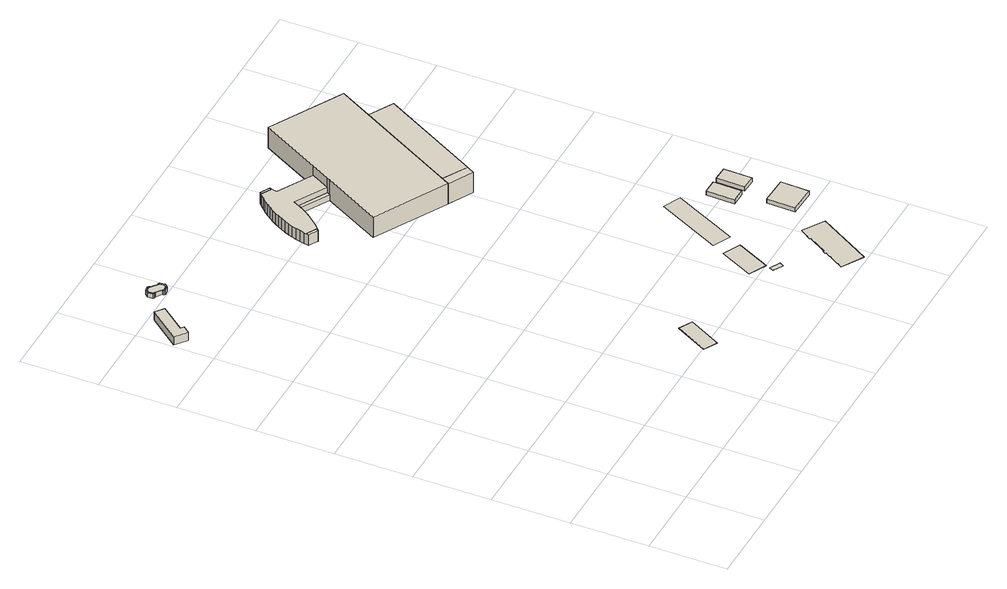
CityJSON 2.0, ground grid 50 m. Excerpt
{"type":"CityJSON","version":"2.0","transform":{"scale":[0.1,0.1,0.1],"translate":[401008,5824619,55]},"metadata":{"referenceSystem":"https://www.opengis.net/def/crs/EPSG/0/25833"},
"CityObjects":{
"building1":{"type":"Building","attributes":{"Gemeindeschluessel":"11000011","BezugspunktDach":"2200","function":"31001_2200","measuredHeight":6,"storeysAboveGround":1},"address":[{"country":"Germany","locality":"Berlin","thoroughfareNumber":"51 (1)","thoroughfareName":"Hohenschönhauser Straße"}],"geometry":[{"type":"Solid","lod":"1","boundaries":[[[[0,1,2,3,4,5]],[[6,7,8,9,10,11]],[[6,11,5,4]],[[7,6,4,3]],[[8,7,3,2]],[[9,8,2,1]],[[10,9,1,0]],[[11,10,0,5]]]]}]},
"building2":{"type":"Building","attributes":{"Gemeindeschluessel":"11000011","BezugspunktDach":"2200","function":"31001_2200","measuredHeight":3.08,"storeysAboveGround":1},"address":[{"country":"Germany","locality":"Berlin","thoroughfareNumber":"51","thoroughfareName":"Hohenschönhauser Straße"}],"geometry":[{"type":"Solid","lod":"1","boundaries":[[[[12,13,14,15,16,17,18,19]],[[20,21,22,23,24,25,26,27]],[[20,27,19,18]],[[21,20,18,17]],[[22,21,17,16]],[[23,22,16,15]],[[24,23,15,14]],[[25,24,14,13]],[[26,25,13,12]],[[27,26,12,19]]]]}]},
"building3":{"type":"Building","attributes":{"Gemeindeschluessel":"11000011","BezugspunktDach":"2200","function":"51009_1610","measuredHeight":3.1,"storeysAboveGround":0},"address":[{"country":"Germany","locality":"Berlin"}],"geometry":[{"type":"Solid","lod":"1","boundaries":[[[[28,29,30,31,32,33,34,35,36,37,38,39,40,41,42,43],[13,12,19,18,17,16,15,14]],[[44,45,46,47,48,49,50,51,52,53,54,55,56,57,58,59],[23,22,21,20,27,26,25,24]],[[44,59,43,42]],[[45,44,42,41]],[[46,45,41,40]],[[47,46,40,39]],[[48,47,39,38]],[[49,48,38,37]],[[50,49,37,36]],[[51,50,36,35]],[[52,51,35,34]],[[53,52,34,33]],[[54,53,33,32]],[[55,54,32,31]],[[56,55,31,30]],[[57,56,30,29]],[[58,57,29,28]],[[59,58,28,43]],[[23,24,14,15]],[[22,23,15,16]],[[21,22,16,17]],[[20,21,17,18]],[[27,20,18,19]],[[26,27,19,12]],[[25,26,12,13]],[[24,25,13,14]]]]}]},
"building4":{"type":"Building","attributes":{"Gemeindeschluessel":"11000010","BezugspunktDach":"2200","function":"31001_2100","measuredHeight":0.17,"storeysAboveGround":1},"address":[{"country":"Germany","locality":"Berlin","thoroughfareNumber":"15 (6)","thoroughfareName":"Nordring"}],"geometry":[{"type":"Solid","lod":"1","boundaries":[[[[60,61,62,63]],[[64,65,66,67]],[[64,67,63,62]],[[65,64,62,61]],[[66,65,61,60]],[[67,66,60,63]]]]}]},
"building5":{"type":"Building","attributes":{"Gemeindeschluessel":"11000010","BezugspunktDach":"2200","function":"51009_1610","measuredHeight":7.89,"storeysAboveGround":0},"address":[{"country":"Germany","locality":"Berlin"}],"geometry":[{"type":"Solid","lod":"1","boundaries":[[[[68,69,70,71]],[[72,73,74,75]],[[72,75,71,70]],[[73,72,70,69]],[[74,73,69,68]],[[75,74,68,71]]]]}]},
"building6":{"type":"Building","attributes":{"Gemeindeschluessel":"11000010","BezugspunktDach":"2200","function":"31001_2100","measuredHeight":0.058,"storeysAboveGround":1},"address":[{"country":"Germany","locality":"Berlin","thoroughfareNumber":"15 (7)","thoroughfareName":"Nordring"}],"geometry":[{"type":"Solid","lod":"1","boundaries":[[[[76,77,78,79]],[[80,81,82,83]],[[80,83,79,78]],[[81,80,78,77]],[[82,81,77,76]],[[83,82,76,79]]]]}]},
"building7":{"type":"Building","attributes":{"Gemeindeschluessel":"11000010","BezugspunktDach":"2200","function":"31001_2100","measuredHeight":0.06,"storeysAboveGround":1},"address":[{"country":"Germany","locality":"Berlin","thoroughfareNumber":"15 (3)","thoroughfareName":"Nordring"}],"geometry":[{"type":"Solid","lod":"1","boundaries":[[[[84,85,86,87]],[[88,89,90,91]],[[88,91,87,86]],[[89,88,86,85]],[[90,89,85,84]],[[91,90,84,87]]]]}]},
"building8":{"type":"Building","attributes":{"Gemeindeschluessel":"11000010","function":"31001_2020"},"address":[{"country":"Germany","locality":"Berlin","thoroughfareNumber":"20","thoroughfareName":"Nordring"}],"children":["building8-1","building8-2"]},
"building8-1":{"type":"BuildingPart","attributes":{"BezugspunktDach":"2200","measuredHeight":8.02,"storeysAboveGround":2},"parents":["building8"],"geometry":[{"type":"MultiSurface","lod":"1","boundaries":[[[70,69,68,92,93,94,95,96,97,98,99,100,101,102,103,104,105,106,107,108,109,110,111,112,113,114,115,116,117,118,119,120,121,122,123,124,125,126,71]],[[127,128,129,130,131,132,133,134,135,136,137,138,139,140,141,142,143,144,145,146,147,148,149,150,151,152,153,154,155,156,157,158,159,160,161,162,163,164,165]],[[127,165,71,126]],[[128,127,126,125]],[[129,128,125,124]],[[130,129,124,123]],[[131,130,123,122]],[[132,131,122,121]],[[133,132,121,120]],[[134,133,120,119]],[[135,134,119,118]],[[136,135,118,117]],[[137,136,117,116]],[[138,137,116,115]],[[139,138,115,114]],[[140,139,114,113]],[[141,140,113,112]],[[142,141,112,111]],[[143,142,111,110]],[[144,143,110,109]],[[145,144,109,108]],[[146,145,108,107]],[[147,146,107,106]],[[148,147,106,105]],[[149,148,105,104]],[[150,149,104,103]],[[166,167,168,103,102]],[[151,150,169,170]],[[171,167,102,101]],[[152,151,170,172]],[[153,152,101,100]],[[154,153,100,99]],[[155,154,99,98]],[[156,155,98,97]],[[157,156,97,96]],[[158,157,96,95]],[[159,158,95,94]],[[160,159,94,93]],[[161,160,93,92]],[[162,161,92,68]],[[163,162,68,69]],[[164,163,69,70]],[[165,164,70,71]],[[170,169,168,167,166]],[[172,170,167,171]]]}]},
"building8-2":{"type":"BuildingPart","attributes":{"BezugspunktDach":"2200","measuredHeight":4,"storeysAboveGround":2},"parents":["building8"],"geometry":[{"type":"Solid","lod":"1","boundaries":[[[[173,168,167,171]],[[170,169,174,172]],[[174,169,168,173]],[[172,174,173,171]],[[172,171,167,170]],[[169,170,167,168]]]]}]},
"building9":{"type":"Building","attributes":{"Gemeindeschluessel":"11000010","BezugspunktDach":"2200","function":"51009_1610","measuredHeight":7.88,"storeysAboveGround":0},"address":[{"country":"Germany","locality":"Berlin"}],"geometry":[{"type":"Solid","lod":"1","boundaries":[[[[109,108,111,110]],[[175,176,177,178]],[[175,178,110,111]],[[176,175,111,108]],[[177,176,108,109]],[[178,177,109,110]]]]}]},
"building10":{"type":"Building","attributes":{"Gemeindeschluessel":"11000010","BezugspunktDach":"2200","function":"31001_2100","measuredHeight":0.101,"storeysAboveGround":1},"address":[{"country":"Germany","locality":"Berlin","thoroughfareNumber":"15 (1)","thoroughfareName":"Nordring"}],"geometry":[{"type":"Solid","lod":"1","boundaries":[[[[179,180,181,182,183,184,185,186,187,188,189,190]],[[191,192,193,194,195,196,197,198,199,200,201,202]],[[191,202,190,189]],[[192,191,189,188]],[[193,192,188,187]],[[194,193,187,186]],[[195,194,186,185]],[[196,195,185,184]],[[197,196,184,183]],[[198,197,183,182]],[[199,198,182,181]],[[200,199,181,180]],[[201,200,180,179]],[[202,201,179,190]]]]}]},
"building11":{"type":"Building","attributes":{"Gemeindeschluessel":"11000010","BezugspunktDach":"2200","function":"31001_2100","measuredHeight":0.029,"storeysAboveGround":1},"address":[{"country":"Germany","locality":"Berlin","thoroughfareNumber":"15","thoroughfareName":"Nordring"}],"geometry":[{"type":"MultiSurface","lod":"1","boundaries":[[[203,204,205,206]]]}]},
"building12":{"type":"Building","attributes":{"Gemeindeschluessel":"11000010","BezugspunktDach":"2200","function":"31001_2111","measuredHeight":14.94,"storeysAboveGround":1},"address":[{"country":"Germany","locality":"Berlin","thoroughfareNumber":"20 (1)","thoroughfareName":"Nordring"}],"geometry":[{"type":"Solid","lod":"1","boundaries":[[[[207,208,209,210,211,212,213,214,215]],[[216,217,218,219,220,221,222,223,224]],[[216,224,215,214]],[[217,216,214,213]],[[218,217,213,212]],[[219,218,212,211]],[[220,219,211,210]],[[221,220,210,209]],[[222,221,209,208]],[[223,222,208,207]],[[224,223,207,215]]]]}]},
"building13":{"type":"Building","attributes":{"Gemeindeschluessel":"11000010","BezugspunktDach":"2200","function":"31001_2100","measuredHeight":3,"storeysAboveGround":1},"address":[{"country":"Germany","locality":"Berlin","thoroughfareNumber":"15 (4)","thoroughfareName":"Nordring"}],"geometry":[{"type":"Solid","lod":"1","boundaries":[[[[225,226,227,228]],[[229,230,231,232]],[[229,232,228,227]],[[230,229,227,226]],[[231,230,226,225]],[[232,231,225,228]]]]}]},
"building14":{"type":"Building","attributes":{"Gemeindeschluessel":"11000010","BezugspunktDach":"2200","function":"31001_2100","measuredHeight":3,"storeysAboveGround":1},"address":[{"country":"Germany","locality":"Berlin","thoroughfareNumber":"15 (2)","thoroughfareName":"Nordring"}],"geometry":[{"type":"Solid","lod":"1","boundaries":[[[[233,234,235,236]],[[237,238,239,240]],[[237,240,236,235]],[[238,237,235,234]],[[239,238,234,233]],[[240,239,233,236]]]]}]},
"building15":{"type":"Building","attributes":{"Gemeindeschluessel":"11000010","function":"31001_2111"},"address":[{"country":"Germany","locality":"Berlin","thoroughfareNumber":"20 (2)","thoroughfareName":"Nordring"}],"children":["building15-1","building15-2"]},
"building15-1":{"type":"BuildingPart","attributes":{"BezugspunktDach":"2200","measuredHeight":14.59,"storeysAboveGround":3},"parents":["building15"],"geometry":[{"type":"Solid","lod":"1","boundaries":[[[[241,242,243,244]],[[245,246,247,248]],[[245,248,244,243]],[[247,246,242,241]],[[248,247,241,244]],[[246,245,243,242]]]]}]},
"building15-2":{"type":"BuildingPart","attributes":{"BezugspunktDach":"2200","measuredHeight":14.61,"storeysAboveGround":3},"parents":["building15"],"geometry":[{"type":"Solid","lod":"1","boundaries":[[[[242,249,250,243]],[[251,252,246,245]],[[251,245,243,250]],[[252,251,250,249]],[[246,252,249,242]],[[245,246,242,243]]]]}]},
"building16":{"type":"Building","attributes":{"Gemeindeschluessel":"11000010","BezugspunktDach":"2200","function":"31001_2100","measuredHeight":3,"storeysAboveGround":1},"address":[{"country":"Germany","locality":"Berlin","thoroughfareNumber":"15 (5)","thoroughfareName":"Nordring"}],"geometry":[{"type":"Solid","lod":"1","boundaries":[[[[253,254,255,256]],[[257,258,259,260]],[[257,260,256,255]],[[258,257,255,254]],[[259,258,254,253]],[[260,259,253,256]]]]}]}
},
"vertices":[
[82,3203,72],[117,3246,72],[97,3262,72],[223,3418,72],[170,3461,72],[9,3262,72],[170,3461,12],[223,3418,12],[97,3262,12],[117,3246,12],[82,3203,12],[9,3262,12],
[358,3558,43],[414,3512,43],[438,3515,43],[452,3532,43],[449,3556,43],[393,3601,43],[369,3599,43],[355,3582,43],[369,3599,12],[393,3601,12],[449,3556,12],[452,3532,12],[438,3515,12],[414,3512,12],[358,3558,12],[355,3582,12],
[349,3553,43],[356,3546,43],[367,3547,43],[402,3518,43],[403,3508,43],[411,3502,43],[442,3505,43],[462,3529,43],[458,3561,43],[451,3567,43],[440,3567,43],[405,3595,43],[404,3605,43],[396,3611,43],[364,3608,43],[345,3585,43],[364,3608,12],[396,3611,12],[404,3605,12],[405,3595,12],[440,3567,12],[451,3567,12],[458,3561,12],[462,3529,12],[442,3505,12],[411,3502,12],[403,3508,12],[402,3518,12],[367,3547,12],[356,3546,12],[349,3553,12],[345,3585,12],
[1338,431,31],[1455,645,31],[1368,692,31],[1252,478,31],[1368,692,30],[1455,645,30],[1338,431,30],[1252,478,30],
[1241,2925,84],[1248,2939,84],[1189,2972,84],[1181,2957,84],[1189,2972,5],[1248,2939,5],[1241,2925,5],[1181,2957,5],
[2142,392,36],[2157,419,36],[2091,455,36],[2078,427,36],[2091,455,35],[2157,419,35],[2142,392,35],[2078,427,35],
[2101,482,36],[2209,699,36],[2099,754,36],[1991,537,36],[2099,754,35],[2209,699,35],[2101,482,35],[1991,537,35],
[1261,2943,84],[1281,2962,84],[1300,2982,84],[1317,3003,84],[1335,3024,84],[1351,3046,84],[1366,3068,84],[1381,3092,84],[1395,3115,84],[1407,3139,84],[1418,3161,84],[1624,3048,84],[1690,3169,84],[1465,3294,84],[1469,3311,84],[1472,3327,84],[1475,3344,84],[1467,3330,84],[1411,3362,84],[1418,3376,84],[1395,3356,84],[1373,3334,84],[1352,3312,84],[1332,3288,84],[1313,3264,84],[1296,3239,84],[1279,3213,84],[1263,3187,84],[1249,3160,84],[1235,3132,84],[1223,3104,84],[1212,3075,84],[1203,3046,84],[1194,3017,84],[1187,2987,84],[1187,2987,4],[1194,3017,4],[1203,3046,4],[1212,3075,4],[1223,3104,4],[1235,3132,4],[1249,3160,4],[1263,3187,4],[1279,3213,4],[1296,3239,4],[1313,3264,4],[1332,3288,4],[1352,3312,4],[1373,3334,4],[1395,3356,4],[1418,3376,4],[1411,3362,4],[1467,3330,4],[1475,3344,4],[1472,3327,4],[1469,3311,4],[1465,3294,4],[1690,3169,4],[1624,3048,4],[1418,3161,4],[1407,3139,4],[1395,3115,4],[1381,3092,4],[1366,3068,4],[1351,3046,4],[1335,3024,4],[1317,3003,4],[1300,2982,4],[1281,2962,4],[1261,2943,4],[1241,2925,4],[1248,2939,4],[1189,2972,4],[1181,2957,4],[1418,3161,16],[1418,3161,46],[1624,3048,46],[1624,3048,6],[1418,3161,6],[1407,3139,46],[1407,3139,6],
[1611,3025,46],[1611,3025,6],
[1418,3376,6],[1475,3344,6],[1467,3330,6],[1411,3362,6],
[2416,7,33],[2623,354,33],[2487,438,33],[2456,387,33],[2452,390,33],[2435,363,33],[2441,360,33],[2368,239,33],[2363,242,33],[2353,225,33],[2359,222,33],[2279,89,33],[2359,222,32],[2353,225,32],[2363,242,32],[2368,239,32],[2441,360,32],[2435,363,32],[2452,390,32],[2456,387,32],[2487,438,32],[2623,354,32],[2416,7,32],[2279,89,32],
[2252,783,36],[2455,1194,36],[2344,1249,36],[2141,838,36],
[1873,2397,153],[1902,2449,153],[2254,3086,153],[2371,3296,153],[1902,3555,153],[1690,3169,153],[1624,3048,153],[1611,3025,153],[1407,2654,153],[1611,3025,3],[1624,3048,3],[1690,3169,3],[1902,3555,3],[2371,3296,3],[2254,3086,3],[1902,2449,3],[1873,2397,3],[1407,2654,3],
[2633,888,67],[2638,1071,67],[2544,1073,67],[2539,890,67],[2544,1073,37],[2638,1071,37],[2633,888,37],[2539,890,37],
[2796,537,67],[2803,721,67],[2626,727,67],[2620,543,67],[2626,727,37],[2803,721,37],[2796,537,37],[2620,543,37],
[2031,2310,151],[2060,2361,151],[1902,2449,151],[1873,2397,151],[1902,2449,5],[2060,2361,5],[2031,2310,5],[1873,2397,5],
[2412,2998,151],[2254,3086,151],[2254,3086,5],[2412,2998,5],
[2765,884,68],[2769,1068,68],[2675,1070,68],[2671,886,68],[2675,1070,38],[2769,1068,38],[2765,884,38],[2671,886,38]
]}
